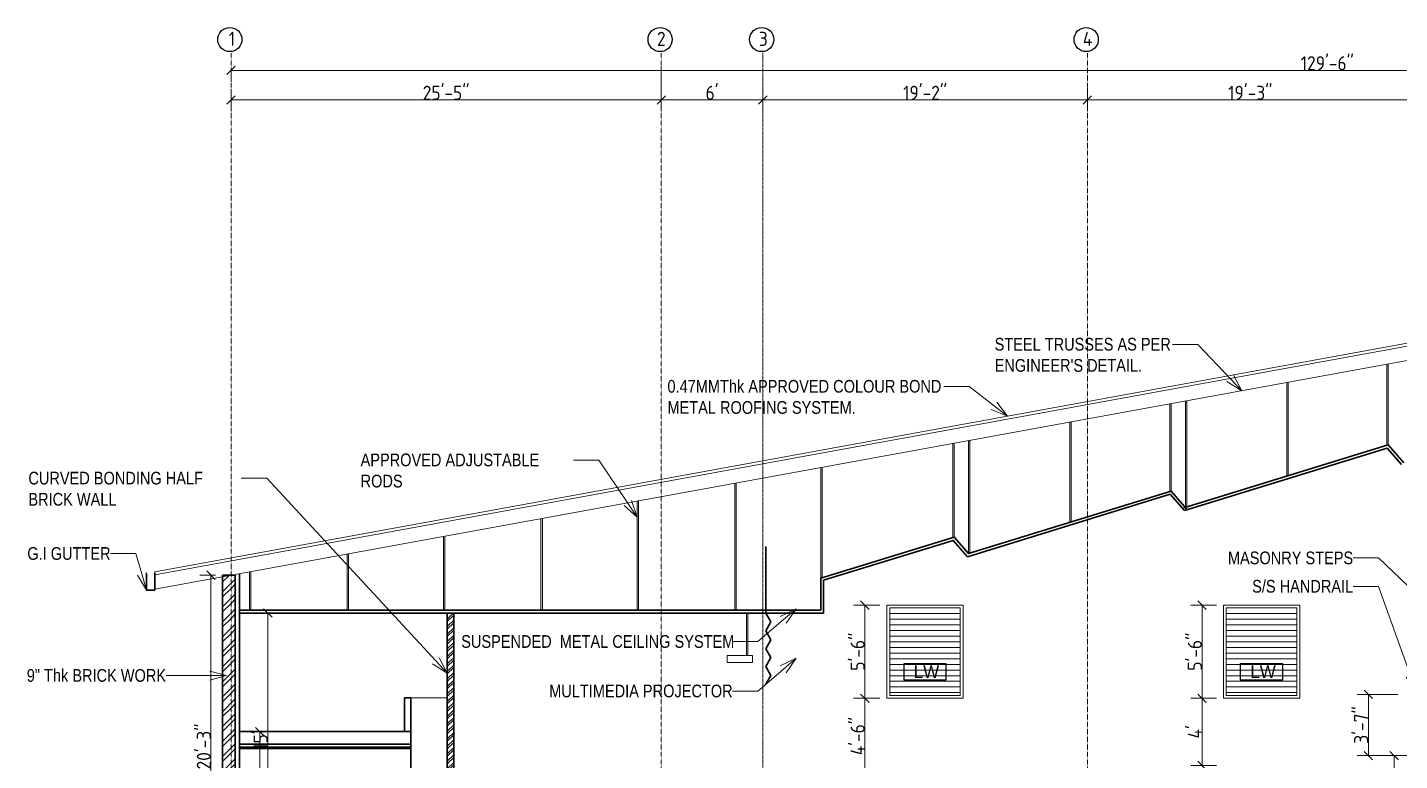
# Model space of a CAD drawing. Extents: x -95606 to 113309, y -42160 to -940.
# Drawn here: x -42659 to -41687, y -17325 to -16805 of the extents above; entities that cross this region are included whole.
import ezdxf
from ezdxf import colors
from ezdxf.entities.mleader import LeaderData, LeaderLine
from ezdxf.math import Vec2, Vec3

# ---------------------------------------------------------------- set-up
doc = ezdxf.new("R2010")
doc.units = 0
doc.header["$LTSCALE"] = 0.02
doc.header["$MEASUREMENT"] = 0
doc.header["$PDMODE"] = 3
doc.header["$PDSIZE"] = -2
doc.linetypes.add('ACAD_ISO04W100', pattern=[30, 24, -3, 0, -3])
doc.linetypes.add('CENTERX2', pattern=[101.6, 63.5, -12.7, 12.7, -12.7])
doc.layers.get('0').update_dxf_attribs({"linetype": 'CONTINUOUS'})
doc.layers.get('DEFPOINTS').update_dxf_attribs({"linetype": 'CONTINUOUS'})
for name, color, linetype, lineweight in [('dimension', 250, 'CONTINUOUS', 18), ('DOOR WIN TEXT', 102, 'CONTINUOUS', 25), ('Hatch', 252, 'CONTINUOUS', 9), ('RBH CENTER LINE', 1, 'ACAD_ISO04W100', 13), ('RBH DIMENSIONS', 8, 'CONTINUOUS', 15), ('RBH FURNISHING', 112, 'CONTINUOUS', 0), ('RBH TEXT', 50, 'CONTINUOUS', 13), ('RBH TEXT FRAME', 90, 'CONTINUOUS', 25), ('RBH WALL - 0.13', 253, 'CONTINUOUS', 13), ('RBH WALL - 0.30', 7, 'CONTINUOUS', 30)]:
    doc.layers.add(name, color=color, linetype=linetype, lineweight=lineweight)
doc.layers.add('RBH DO & WIN', color=7, linetype='CONTINUOUS', lineweight=9, true_color=0x8a008a)
doc.layers.add('RBH STAIRCASE', color=7, linetype='CONTINUOUS', lineweight=15, true_color=0x287763)
doc.styles.add('RBH TEXT40', font='ARIALN.TTF')
doc.styles.add('RBH-225', font='ARIALN.TTF', dxfattribs={"height": 225})
doc.styles.get("Standard").update_dxf_attribs({"font": 'ISOCP'})
doc.dimstyles.new('RBH DIM 01', dxfattribs={"dimtxt": 10, "dimasz": 6, "dimexe": 8, "dimexo": 5, "dimgap": 0.09, "dimtad": 1, "dimdec": 0, "dimzin": 0, "dimdsep": 46, "dimlunit": 4, "dimtxsty": 'Standard', "dimblk": 'OBLIQUE', "dimcen": 0.09, "dimclrd": 4, "dimclre": 1, "dimclrt": 2, "dimadec": 0, "dimazin": 0, "dimtfac": 1, "dimtdec": 0, "dimtofl": 0, "dimtmove": 0, "dimatfit": 3, "dimldrblk": 'OPEN30', "dimfxl": 1, "dimtolj": 1, "dimtzin": 0, "dimlwd": -1, "dimlwe": -1, "dimarcsym": 0})

# ---------------------------------------------------------------- blocks, each defined once
blk = doc.blocks.new('_Oblique')
at = {"color": 0, "linetype": 'ByBlock', "lineweight": -2}
blk.add_line((-0.5, -0.5), (0.5, 0.5), dxfattribs=at)
blk = doc.blocks.new('*D934')
at = {"layer": 'DEFPOINTS', "color": 0, "lineweight": -2, "ltscale": 0.75, "transparency": 16777216}
for p in [(-42210, -16827.68), (-42515, -16843.77), (-42210, -16856.39)]:
    blk.add_point(p, dxfattribs=at)
at = {"layer": 'RBH DIMENSIONS', "color": 1, "ltscale": 0.75, "transparency": 16777216}
for p, q in [((-42210, -16832.68), (-42210, -16864.39)), ((-42515, -16848.77), (-42515, -16864.39))]:
    blk.add_line(p, q, dxfattribs=at)
at = {"layer": 'RBH DIMENSIONS', "color": 4, "ltscale": 0.75, "transparency": 16777216}
blk.add_line((-42515, -16856.39), (-42210, -16856.39), dxfattribs=at)
at = {"layer": 'RBH DIMENSIONS', "color": 4, "ltscale": 0.75, "transparency": 16777216, "xscale": 6, "yscale": 6, "zscale": 6, "rotation": 180}
blk.add_blockref('_Oblique', (-42515, -16856.39), dxfattribs=at)
at = {"layer": 'RBH DIMENSIONS', "color": 4, "ltscale": 0.75, "transparency": 16777216, "xscale": 6, "yscale": 6, "zscale": 6}
blk.add_blockref('_Oblique', (-42210, -16856.39), dxfattribs=at)
at = {"layer": 'RBH DIMENSIONS', "color": 2, "ltscale": 0.75, "transparency": 16777216, "insert": (-42362.5, -16851.29), "char_height": 10, "attachment_point": 5}
blk.add_mtext('\\A1;25\'-5"', dxfattribs=at)
blk = doc.blocks.new('_Open30')
at = {"color": 0, "linetype": 'ByBlock', "lineweight": -2}
for p, q in [((-1, 0.268), (0, 0)), ((0, 0), (-1, -0.268)), ((0, 0), (-1, 0))]:
    blk.add_line(p, q, dxfattribs=at)
blk = doc.blocks.new('*D935')
at = {"layer": 'DEFPOINTS', "color": 0, "lineweight": -2, "ltscale": 0.75, "transparency": 16777216}
for p in [(-42210, -16827.68), (-42138, -16842.18), (-42138, -16856.39)]:
    blk.add_point(p, dxfattribs=at)
at = {"layer": 'RBH DIMENSIONS', "color": 1, "ltscale": 0.75, "transparency": 16777216}
for p, q in [((-42210, -16832.68), (-42210, -16864.39)), ((-42138, -16847.18), (-42138, -16864.39))]:
    blk.add_line(p, q, dxfattribs=at)
at = {"layer": 'RBH DIMENSIONS', "color": 4, "ltscale": 0.75, "transparency": 16777216}
blk.add_line((-42210, -16856.39), (-42138, -16856.39), dxfattribs=at)
at = {"layer": 'RBH DIMENSIONS', "color": 4, "ltscale": 0.75, "transparency": 16777216, "xscale": 6, "yscale": 6, "zscale": 6, "rotation": 180}
blk.add_blockref('_Oblique', (-42210, -16856.39), dxfattribs=at)
at = {"layer": 'RBH DIMENSIONS', "color": 4, "ltscale": 0.75, "transparency": 16777216, "xscale": 6, "yscale": 6, "zscale": 6}
blk.add_blockref('_Oblique', (-42138, -16856.39), dxfattribs=at)
at = {"layer": 'RBH DIMENSIONS', "color": 2, "ltscale": 0.75, "transparency": 16777216, "insert": (-42174, -16851.3), "char_height": 10, "attachment_point": 5}
blk.add_mtext("\\A1;6'", dxfattribs=at)
blk = doc.blocks.new('*D936')
at = {"layer": 'DEFPOINTS', "color": 0, "lineweight": -2, "ltscale": 0.75, "transparency": 16777216}
for p in [(-42138, -16844.69), (-41908, -16843.01), (-41908, -16856.39)]:
    blk.add_point(p, dxfattribs=at)
at = {"layer": 'RBH DIMENSIONS', "color": 1, "ltscale": 0.75, "transparency": 16777216}
for p, q in [((-42138, -16849.69), (-42138, -16864.39)), ((-41908, -16848.01), (-41908, -16864.39))]:
    blk.add_line(p, q, dxfattribs=at)
at = {"layer": 'RBH DIMENSIONS', "color": 4, "ltscale": 0.75, "transparency": 16777216}
blk.add_line((-42138, -16856.39), (-41908, -16856.39), dxfattribs=at)
at = {"layer": 'RBH DIMENSIONS', "color": 4, "ltscale": 0.75, "transparency": 16777216, "xscale": 6, "yscale": 6, "zscale": 6, "rotation": 180}
blk.add_blockref('_Oblique', (-42138, -16856.39), dxfattribs=at)
at = {"layer": 'RBH DIMENSIONS', "color": 4, "ltscale": 0.75, "transparency": 16777216, "xscale": 6, "yscale": 6, "zscale": 6}
blk.add_blockref('_Oblique', (-41908, -16856.39), dxfattribs=at)
at = {"layer": 'RBH DIMENSIONS', "color": 2, "ltscale": 0.75, "transparency": 16777216, "insert": (-42023, -16851.29), "char_height": 10, "attachment_point": 5}
blk.add_mtext('\\A1;19\'-2"', dxfattribs=at)
blk = doc.blocks.new('*D937')
at = {"layer": 'DEFPOINTS', "color": 0, "lineweight": -2, "ltscale": 0.75, "transparency": 16777216}
for p in [(-41908, -16843.01), (-41677, -16846.69), (-41677, -16856.39)]:
    blk.add_point(p, dxfattribs=at)
at = {"layer": 'RBH DIMENSIONS', "color": 1, "ltscale": 0.75, "transparency": 16777216}
for p, q in [((-41908, -16848.01), (-41908, -16864.39)), ((-41677, -16851.69), (-41677, -16864.39))]:
    blk.add_line(p, q, dxfattribs=at)
at = {"layer": 'RBH DIMENSIONS', "color": 4, "ltscale": 0.75, "transparency": 16777216}
blk.add_line((-41908, -16856.39), (-41677, -16856.39), dxfattribs=at)
at = {"layer": 'RBH DIMENSIONS', "color": 4, "ltscale": 0.75, "transparency": 16777216, "xscale": 6, "yscale": 6, "zscale": 6, "rotation": 180}
blk.add_blockref('_Oblique', (-41908, -16856.39), dxfattribs=at)
at = {"layer": 'RBH DIMENSIONS', "color": 4, "ltscale": 0.75, "transparency": 16777216, "xscale": 6, "yscale": 6, "zscale": 6}
blk.add_blockref('_Oblique', (-41677, -16856.39), dxfattribs=at)
at = {"layer": 'RBH DIMENSIONS', "color": 2, "ltscale": 0.75, "transparency": 16777216, "insert": (-41792.5, -16851.3), "char_height": 10, "attachment_point": 5}
blk.add_mtext('\\A1;19\'-3"', dxfattribs=at)
blk = doc.blocks.new('*D1042')
at = {"layer": 'DEFPOINTS', "color": 0, "lineweight": -2, "ltscale": 0.75, "transparency": 16777216}
for p in [(-42494.53, -17304.03), (-42494.53, -17304.03), (-42494.53, -17436.03)]:
    blk.add_point(p, dxfattribs=at)
at = {"layer": 'RBH DIMENSIONS', "color": 1, "ltscale": 0.75, "transparency": 16777216}
for p, q in [((-42499.53, -17304.03), (-42502.53, -17304.03)), ((-42499.53, -17436.03), (-42502.53, -17436.03))]:
    blk.add_line(p, q, dxfattribs=at)
at = {"layer": 'RBH DIMENSIONS', "color": 4, "ltscale": 0.75, "transparency": 16777216}
blk.add_line((-42494.53, -17436.03), (-42494.53, -17304.03), dxfattribs=at)
at = {"layer": 'RBH DIMENSIONS', "color": 4, "ltscale": 0.75, "transparency": 16777216, "xscale": 6, "yscale": 6, "zscale": 6}
for p, rotation in [((-42494.53, -17304.03), 90), ((-42494.53, -17436.03), 270)]:
    blk.add_blockref('_Oblique', p, dxfattribs=dict(at, rotation=rotation))
at = {"layer": 'RBH DIMENSIONS', "color": 2, "ltscale": 0.75, "transparency": 16777216, "insert": (-42499.62, -17370.03), "char_height": 10, "attachment_point": 5, "rotation": 90}
blk.add_mtext("\\A1;11'", dxfattribs=at)
blk = doc.blocks.new('*D1043')
at = {"layer": 'DEFPOINTS', "color": 0, "lineweight": -2, "ltscale": 0.75, "transparency": 16777216}
for p in [(-42509, -17220.03), (-42509, -17400.03), (-42488.94, -17400.03)]:
    blk.add_point(p, dxfattribs=at)
at = {"layer": 'RBH DIMENSIONS', "color": 1, "ltscale": 0.75, "transparency": 16777216}
for p, q in [((-42504, -17220.03), (-42480.94, -17220.03)), ((-42504, -17400.03), (-42480.94, -17400.03))]:
    blk.add_line(p, q, dxfattribs=at)
at = {"layer": 'RBH DIMENSIONS', "color": 4, "ltscale": 0.75, "transparency": 16777216}
blk.add_line((-42488.94, -17220.03), (-42488.94, -17400.03), dxfattribs=at)
at = {"layer": 'RBH DIMENSIONS', "color": 4, "ltscale": 0.75, "transparency": 16777216, "xscale": 6, "yscale": 6, "zscale": 6}
for p, rotation in [((-42488.94, -17220.03), 90), ((-42488.94, -17400.03), 270)]:
    blk.add_blockref('_Oblique', p, dxfattribs=dict(at, rotation=rotation))
at = {"layer": 'RBH DIMENSIONS', "color": 2, "ltscale": 0.75, "transparency": 16777216, "insert": (-42494.03, -17310.03), "char_height": 10, "attachment_point": 5, "rotation": 90}
blk.add_mtext("\\A1;15'", dxfattribs=at)
blk = doc.blocks.new('*D1066')
at = {"layer": 'DEFPOINTS', "color": 0, "lineweight": -2, "ltscale": 0.75, "transparency": 16777216}
for p in [(-41826.73, -17214.38), (-41811.5, -17214.38), (-41811.5, -17280.38)]:
    blk.add_point(p, dxfattribs=at)
at = {"layer": 'RBH DIMENSIONS', "color": 1, "ltscale": 0.75, "transparency": 16777216}
for p, q in [((-41816.5, -17214.38), (-41834.73, -17214.38)), ((-41816.5, -17280.38), (-41834.73, -17280.38))]:
    blk.add_line(p, q, dxfattribs=at)
at = {"layer": 'RBH DIMENSIONS', "color": 4, "ltscale": 0.75, "transparency": 16777216}
blk.add_line((-41826.73, -17280.38), (-41826.73, -17214.38), dxfattribs=at)
at = {"layer": 'RBH DIMENSIONS', "color": 4, "ltscale": 0.75, "transparency": 16777216, "xscale": 6, "yscale": 6, "zscale": 6}
for p, rotation in [((-41826.73, -17214.38), 90), ((-41826.73, -17280.38), 270)]:
    blk.add_blockref('_Oblique', p, dxfattribs=dict(at, rotation=rotation))
at = {"layer": 'RBH DIMENSIONS', "color": 2, "ltscale": 0.75, "transparency": 16777216, "insert": (-41831.82, -17247.38), "char_height": 10, "attachment_point": 5, "rotation": 90}
blk.add_mtext('\\A1;5\'-6"', dxfattribs=at)
blk = doc.blocks.new('*D1069')
at = {"layer": 'DEFPOINTS', "color": 0, "lineweight": -2, "ltscale": 0.75, "transparency": 16777216}
for p in [(-42521, -17193.16), (-42529.19, -17436.03), (-42521, -17436.03)]:
    blk.add_point(p, dxfattribs=at)
at = {"layer": 'RBH DIMENSIONS', "color": 1, "ltscale": 0.75, "transparency": 16777216}
for p, q in [((-42526, -17193.16), (-42537.19, -17193.16)), ((-42526, -17436.03), (-42537.19, -17436.03))]:
    blk.add_line(p, q, dxfattribs=at)
at = {"layer": 'RBH DIMENSIONS', "color": 4, "ltscale": 0.75, "transparency": 16777216}
blk.add_line((-42529.19, -17193.16), (-42529.19, -17436.03), dxfattribs=at)
at = {"layer": 'RBH DIMENSIONS', "color": 4, "ltscale": 0.75, "transparency": 16777216, "xscale": 6, "yscale": 6, "zscale": 6}
for p, rotation in [((-42529.19, -17193.16), 90), ((-42529.19, -17436.03), 270)]:
    blk.add_blockref('_Oblique', p, dxfattribs=dict(at, rotation=rotation))
at = {"layer": 'RBH DIMENSIONS', "color": 2, "ltscale": 0.75, "transparency": 16777216, "insert": (-42534.28, -17314.59), "char_height": 10, "attachment_point": 5, "rotation": 90}
blk.add_mtext('\\A1;20\'-3"', dxfattribs=at)
blk = doc.blocks.new('*D1071')
at = {"layer": 'DEFPOINTS', "color": 0, "lineweight": -2, "ltscale": 0.75, "transparency": 16777216}
for p in [(-41826.73, -17280.38), (-41811.5, -17280.38), (-41811.5, -17328.03)]:
    blk.add_point(p, dxfattribs=at)
at = {"layer": 'RBH DIMENSIONS', "color": 1, "ltscale": 0.75, "transparency": 16777216}
for p, q in [((-41816.5, -17280.38), (-41834.73, -17280.38)), ((-41816.5, -17328.03), (-41834.73, -17328.03))]:
    blk.add_line(p, q, dxfattribs=at)
at = {"layer": 'RBH DIMENSIONS', "color": 4, "ltscale": 0.75, "transparency": 16777216}
blk.add_line((-41826.73, -17328.03), (-41826.73, -17280.38), dxfattribs=at)
at = {"layer": 'RBH DIMENSIONS', "color": 4, "ltscale": 0.75, "transparency": 16777216, "xscale": 6, "yscale": 6, "zscale": 6}
for p, rotation in [((-41826.73, -17280.38), 90), ((-41826.73, -17328.03), 270)]:
    blk.add_blockref('_Oblique', p, dxfattribs=dict(at, rotation=rotation))
at = {"layer": 'RBH DIMENSIONS', "color": 2, "ltscale": 0.75, "transparency": 16777216, "insert": (-41831.82, -17304.2), "char_height": 10, "attachment_point": 5, "rotation": 90}
blk.add_mtext("\\A1;4'", dxfattribs=at)
blk = doc.blocks.new('*D1072')
at = {"layer": 'DEFPOINTS', "color": 0, "lineweight": -2, "ltscale": 0.75, "transparency": 16777216}
for p in [(-42065.75, -17280.38), (-42050.11, -17280.38), (-42050.11, -17334.03)]:
    blk.add_point(p, dxfattribs=at)
at = {"layer": 'RBH DIMENSIONS', "color": 1, "ltscale": 0.75, "transparency": 16777216}
for p, q in [((-42055.11, -17280.38), (-42073.75, -17280.38)), ((-42055.11, -17334.03), (-42073.75, -17334.03))]:
    blk.add_line(p, q, dxfattribs=at)
at = {"layer": 'RBH DIMENSIONS', "color": 4, "ltscale": 0.75, "transparency": 16777216}
blk.add_line((-42065.75, -17334.03), (-42065.75, -17280.38), dxfattribs=at)
at = {"layer": 'RBH DIMENSIONS', "color": 4, "ltscale": 0.75, "transparency": 16777216, "xscale": 6, "yscale": 6, "zscale": 6}
for p, rotation in [((-42065.75, -17280.38), 90), ((-42065.75, -17334.03), 270)]:
    blk.add_blockref('_Oblique', p, dxfattribs=dict(at, rotation=rotation))
at = {"layer": 'RBH DIMENSIONS', "color": 2, "ltscale": 0.75, "transparency": 16777216, "insert": (-42070.84, -17307.2), "char_height": 10, "attachment_point": 5, "rotation": 90}
blk.add_mtext('\\A1;4\'-6"', dxfattribs=at)
blk = doc.blocks.new('*D1073')
at = {"layer": 'DEFPOINTS', "color": 0, "lineweight": -2, "ltscale": 0.75, "transparency": 16777216}
for p in [(-42065.75, -17214.38), (-42050.11, -17214.38), (-42050.11, -17280.38)]:
    blk.add_point(p, dxfattribs=at)
at = {"layer": 'RBH DIMENSIONS', "color": 1, "ltscale": 0.75, "transparency": 16777216}
for p, q in [((-42055.11, -17214.38), (-42073.75, -17214.38)), ((-42055.11, -17280.38), (-42073.75, -17280.38))]:
    blk.add_line(p, q, dxfattribs=at)
at = {"layer": 'RBH DIMENSIONS', "color": 4, "ltscale": 0.75, "transparency": 16777216}
blk.add_line((-42065.75, -17280.38), (-42065.75, -17214.38), dxfattribs=at)
at = {"layer": 'RBH DIMENSIONS', "color": 4, "ltscale": 0.75, "transparency": 16777216, "xscale": 6, "yscale": 6, "zscale": 6}
for p, rotation in [((-42065.75, -17214.38), 90), ((-42065.75, -17280.38), 270)]:
    blk.add_blockref('_Oblique', p, dxfattribs=dict(at, rotation=rotation))
at = {"layer": 'RBH DIMENSIONS', "color": 2, "ltscale": 0.75, "transparency": 16777216, "insert": (-42070.84, -17247.38), "char_height": 10, "attachment_point": 5, "rotation": 90}
blk.add_mtext('\\A1;5\'-6"', dxfattribs=at)
blk = doc.blocks.new('*D979')
at = {"layer": 'DEFPOINTS', "color": 0, "lineweight": -2, "ltscale": 0.75, "transparency": 16777216}
for p in [(-42515, -16831.56), (-40960.84, -16835.44), (-40960.84, -16836.55)]:
    blk.add_point(p, dxfattribs=at)
at = {"layer": 'RBH WALL - 0.13', "color": 4, "ltscale": 0.75, "transparency": 16777216}
blk.add_line((-42515, -16835.44), (-40960.84, -16835.44), dxfattribs=at)
at = {"layer": 'RBH WALL - 0.13', "color": 1, "ltscale": 0.75, "transparency": 16777216}
for p, q in [((-40960.84, -16831.55), (-40960.84, -16827.44)), ((-42515, -16836.56), (-42515, -16843.44))]:
    blk.add_line(p, q, dxfattribs=at)
at = {"layer": 'RBH WALL - 0.13', "color": 4, "ltscale": 0.75, "transparency": 16777216, "xscale": 6, "yscale": 6, "zscale": 6, "rotation": 180}
blk.add_blockref('_Oblique', (-42515, -16835.44), dxfattribs=at)
at = {"layer": 'RBH WALL - 0.13', "color": 4, "ltscale": 0.75, "transparency": 16777216, "xscale": 6, "yscale": 6, "zscale": 6}
blk.add_blockref('_Oblique', (-40960.84, -16835.44), dxfattribs=at)
at = {"layer": 'RBH WALL - 0.13', "color": 2, "ltscale": 0.75, "transparency": 16777216, "insert": (-41737.92, -16830.35), "char_height": 10, "attachment_point": 5}
blk.add_mtext('\\A1;129\'-6"', dxfattribs=at)
blk = doc.blocks.new('*D1090')
at = {"layer": 'DEFPOINTS', "color": 0, "lineweight": -2, "ltscale": 0.75, "transparency": 16777216}
for p in [(-41690.5, -17321.03), (-41671, -17321.03), (-41667.11, -17424.03)]:
    blk.add_point(p, dxfattribs=at)
at = {"layer": 'RBH DIMENSIONS', "color": 1, "ltscale": 0.75, "transparency": 16777216}
for p, q in [((-41676, -17321.03), (-41698.5, -17321.03)), ((-41672.11, -17424.03), (-41698.5, -17424.03))]:
    blk.add_line(p, q, dxfattribs=at)
at = {"layer": 'RBH DIMENSIONS', "color": 4, "ltscale": 0.75, "transparency": 16777216}
blk.add_line((-41690.5, -17424.03), (-41690.5, -17321.03), dxfattribs=at)
at = {"layer": 'RBH DIMENSIONS', "color": 4, "ltscale": 0.75, "transparency": 16777216, "xscale": 6, "yscale": 6, "zscale": 6}
for p, rotation in [((-41690.5, -17321.03), 90), ((-41690.5, -17424.03), 270)]:
    blk.add_blockref('_Oblique', p, dxfattribs=dict(at, rotation=rotation))
at = {"layer": 'RBH DIMENSIONS', "color": 2, "ltscale": 0.75, "transparency": 16777216, "insert": (-41695.59, -17372.53), "char_height": 10, "attachment_point": 5, "rotation": 90}
blk.add_mtext('\\A1;8\'-7"', dxfattribs=at)
blk = doc.blocks.new('*D1013')
at = {"layer": 'DEFPOINTS', "color": 0, "lineweight": -2, "ltscale": 0.75, "transparency": 16777216}
for p in [(-41708.82, -17277.61), (-41683, -17277.61), (-41683, -17321.03)]:
    blk.add_point(p, dxfattribs=at)
at = {"layer": 'dimension', "color": 1, "ltscale": 0.75, "transparency": 16777216}
for p, q in [((-41688, -17277.61), (-41716.82, -17277.61)), ((-41688, -17321.03), (-41716.82, -17321.03))]:
    blk.add_line(p, q, dxfattribs=at)
at = {"layer": 'dimension', "color": 4, "ltscale": 0.75, "transparency": 16777216}
blk.add_line((-41708.82, -17321.03), (-41708.82, -17277.61), dxfattribs=at)
at = {"layer": 'dimension', "color": 4, "ltscale": 0.75, "transparency": 16777216, "xscale": 6, "yscale": 6, "zscale": 6}
for p, rotation in [((-41708.82, -17277.61), 90), ((-41708.82, -17321.03), 270)]:
    blk.add_blockref('_Oblique', p, dxfattribs=dict(at, rotation=rotation))
at = {"layer": 'dimension', "color": 2, "ltscale": 0.75, "transparency": 16777216, "insert": (-41713.91, -17299.32), "char_height": 10, "attachment_point": 5, "rotation": 90}
blk.add_mtext('\\A1;3\'-7"', dxfattribs=at)

msp = doc.modelspace()

# ---------------------------------------------------------------- hatches: boundary and pattern name
at = {"layer": 'Hatch', "ltscale": 0.75}
h = msp.add_hatch(dxfattribs=at)
h.set_pattern_fill('ANSI32', color=256, scale=20)
h.set_pattern_definition([(45, (-411609.736, -522238.593), (-5.30330086, 5.30330086), []), (45, (-411606.2, -522238.593), (-5.30330086, 5.30330086), [])])
h.paths.add_polyline_path([(-42511.996, -17193.893), (-42514.996, -17194.155), (-42514.996, -17436.031), (-42511.996, -17436.031)])
h.paths.add_polyline_path([(-42514.996, -17193.156), (-42520.996, -17193.156), (-42520.996, -17436.031), (-42514.996, -17436.031)])
h = msp.add_hatch(dxfattribs=at)
h.set_pattern_fill('ANSI32', color=256, scale=10)
h.set_pattern_definition([(45, (-411627.4086, -522238.5927), (-2.65165043, 2.65165043), []), (45, (-411625.641, -522238.5927), (-2.65165043, 2.65165043), [])])
h.paths.add_polyline_path([(-42357.169, -17220.031), (-42361.669, -17220.031), (-42361.669, -17400.031), (-42357.169, -17400.031)])

# ---------------------------------------------------------------- linework, layer by layer
at = {"layer": 'RBH CENTER LINE', "linetype": 'CENTERX2', "ltscale": 0.12}
for p, q in [((-42514.996, -17846.343), (-42514.996, -16823.092)), ((-42209.996, -17846.343), (-42209.996, -16823.092)), ((-41907.996, -17846.343), (-41907.996, -16823.092))]:
    msp.add_line(p, q, dxfattribs=at)
at = {"layer": 'RBH CENTER LINE', "ltscale": 0.75}
msp.add_line((-42137.996, -17846.343), (-42137.996, -16823.092), dxfattribs=at)
at = {"layer": 'RBH DIMENSIONS', "ltscale": 0.75}
for p, q in [((-41695.729, -17101.198), (-41695.729, -17043.654)), ((-41694.729, -17100.891), (-41694.729, -17043.472)), ((-41766.595, -17122.999), (-41766.595, -17056.586)), ((-41765.595, -17122.692), (-41765.595, -17056.404)), ((-41849.588, -17133.845), (-41849.588, -17071.731)), ((-41848.588, -17133.537), (-41848.588, -17071.548)), ((-41838.461, -17145.108), (-41838.461, -17069.701)), ((-41837.461, -17144.8), (-41837.461, -17069.518)), ((-41920.454, -17155.645), (-41920.454, -17084.663)), ((-41919.454, -17155.338), (-41919.454, -17084.48)), ((-41992.32, -17177.754), (-41992.32, -17097.777)), ((-41991.32, -17177.446), (-41991.32, -17097.595)), ((-42003.447, -17166.491), (-42003.447, -17099.807)), ((-42002.447, -17166.183), (-42002.447, -17099.625)), ((-42096.996, -17195.27), (-42096.996, -17116.879)), ((-42095.996, -17194.962), (-42095.996, -17116.696)), ((-42157.894, -17218.031), (-42157.894, -17127.991)), ((-42156.894, -17218.031), (-42156.894, -17127.809)), ((-42227.082, -17218.031), (-42227.082, -17140.617)), ((-42226.082, -17218.031), (-42226.082, -17140.435)), ((-42295.271, -17218.031), (-42295.271, -17153.06)), ((-42294.271, -17218.031), (-42294.271, -17152.878)), ((-42364.46, -17218.031), (-42364.46, -17165.686)), ((-42363.46, -17218.031), (-42363.46, -17165.504)), ((-42432.649, -17218.031), (-42432.649, -17178.129)), ((-42431.649, -17218.031), (-42431.649, -17177.947)), ((-42501.837, -17218.031), (-42501.837, -17190.755)), ((-42500.837, -17218.031), (-42500.837, -17190.573)), ((-42149.619, -17250.122), (-42149.619, -17220.031)), ((-42148.619, -17250.122), (-42148.619, -17220.031))]:
    msp.add_line(p, q, dxfattribs=at)
msp.add_lwpolyline([(-42163.296, -17255.122), (-42163.296, -17250.122), (-42145.296, -17250.122), (-42145.296, -17255.122)], close=True, dxfattribs=at)
at = {"layer": 'RBH DO & WIN', "ltscale": 0.75}
for p, q in [((-42050.112, -17214.377), (-42050.112, -17280.377)), ((-41811.496, -17214.377), (-41811.496, -17280.377)), ((-42048.112, -17216.377), (-42048.112, -17278.377)), ((-41998.112, -17220.377), (-42048.112, -17220.377)), ((-41998.112, -17224.377), (-42048.112, -17224.377)), ((-41998.112, -17216.377), (-42043.112, -17216.377)), ((-41809.496, -17216.377), (-41809.496, -17278.377)), ((-41759.496, -17220.377), (-41809.496, -17220.377)), ((-41759.496, -17224.377), (-41809.496, -17224.377)), ((-41759.496, -17216.377), (-41804.496, -17216.377)), ((-41998.112, -17228.377), (-42048.112, -17228.377)), ((-41998.112, -17232.377), (-42048.112, -17232.377)), ((-41759.496, -17228.377), (-41809.496, -17228.377)), ((-41759.496, -17232.377), (-41809.496, -17232.377)), ((-41998.112, -17236.377), (-42048.112, -17236.377)), ((-41998.112, -17240.377), (-42048.112, -17240.377)), ((-41759.496, -17236.377), (-41809.496, -17236.377)), ((-41759.496, -17240.377), (-41809.496, -17240.377)), ((-41998.112, -17244.377), (-42048.112, -17244.377)), ((-41998.112, -17248.377), (-42048.112, -17248.377)), ((-41998.112, -17252.377), (-42048.112, -17252.377)), ((-41759.496, -17244.377), (-41809.496, -17244.377)), ((-41759.496, -17248.377), (-41809.496, -17248.377)), ((-41759.496, -17252.377), (-41809.496, -17252.377)), ((-41998.112, -17256.377), (-42048.112, -17256.377)), ((-41998.112, -17260.377), (-42048.112, -17260.377)), ((-41759.496, -17256.377), (-41809.496, -17256.377)), ((-41759.496, -17260.377), (-41809.496, -17260.377)), ((-41998.112, -17264.377), (-42048.112, -17264.377)), ((-41998.112, -17268.377), (-42048.112, -17268.377)), ((-41998.112, -17272.377), (-42048.112, -17272.377)), ((-41759.496, -17264.377), (-41809.496, -17264.377)), ((-41759.496, -17268.377), (-41809.496, -17268.377)), ((-41759.496, -17272.377), (-41809.496, -17272.377)), ((-41998.112, -17276.377), (-42048.112, -17276.377)), ((-41759.496, -17276.377), (-41809.496, -17276.377))]:
    msp.add_line(p, q, dxfattribs=at)
for points in [[(-42050.112, -17280.377), (-41996.112, -17280.377), (-41996.112, -17214.377), (-42050.112, -17214.377)], [(-41811.496, -17280.377), (-41757.496, -17280.377), (-41757.496, -17214.377), (-41811.496, -17214.377)], [(-42048.112, -17278.377), (-41998.112, -17278.377), (-41998.112, -17216.377), (-42048.112, -17216.377)], [(-41809.496, -17278.377), (-41759.496, -17278.377), (-41759.496, -17216.377), (-41809.496, -17216.377)]]:
    msp.add_lwpolyline(points, dxfattribs=at)
at = {"layer": 'RBH FURNISHING', "ltscale": 0.75}
for p, q in [((-42568.996, -17190.812), (-40908.996, -16887.891)), ((-42568.996, -17192.845), (-40908.996, -16889.924)), ((-42568.996, -17203.01), (-40908.996, -16900.089)), ((-42568.996, -17190.812), (-42568.996, -17203.01))]:
    msp.add_line(p, q, dxfattribs=at)
at = {"layer": 'RBH STAIRCASE', "ltscale": 5}
msp.add_line((-42361.669, -17280.031), (-42387.496, -17280.031), dxfattribs=at)
at = {"layer": 'RBH TEXT FRAME', "color": 4}
for points in [[(-42037.944, -17255.835), (-42008.28, -17255.835), (-42008.28, -17267.516), (-42037.944, -17267.516)], [(-41799.328, -17255.835), (-41769.664, -17255.835), (-41769.664, -17267.516), (-41799.328, -17267.516)]]:
    msp.add_lwpolyline(points, close=True, dxfattribs=at)
at = {"layer": 'RBH TEXT FRAME'}
for centre in [(-42515.825, -16813.562), (-42210.825, -16813.562), (-42138.825, -16813.562), (-41908.825, -16813.562)]:
    msp.add_circle(centre, 8.578, dxfattribs=at)
at = {"layer": 'RBH WALL - 0.30', "ltscale": 0.75}
for p, q in [((-42135.996, -17220.031), (-42135.996, -17172.926)), ((-42574.996, -17203.763), (-42574.996, -17191.874)), ((-42568.996, -17191.717), (-42568.996, -17203.763)), ((-42520.996, -17838.031), (-42520.996, -17193.156)), ((-42520.996, -17193.156), (-42511.996, -17193.156)), ((-42511.996, -17436.031), (-42511.996, -17193.156)), ((-42508.996, -17436.031), (-42508.996, -17192.061)), ((-42568.996, -17203.763), (-42574.996, -17203.763)), ((-42508.996, -17220.031), (-42094.996, -17220.031)), ((-42361.669, -17400.031), (-42361.669, -17220.031)), ((-42357.169, -17400.031), (-42357.169, -17220.031)), ((-42135.996, -17220.031), (-42132.456, -17226.337)), ((-42135.996, -17232.643), (-42132.456, -17226.337)), ((-42135.996, -17232.643), (-42132.456, -17238.949)), ((-42135.996, -17245.255), (-42132.456, -17238.949)), ((-42135.996, -17245.255), (-42132.456, -17251.561)), ((-42135.996, -17257.867), (-42132.456, -17251.561)), ((-42135.996, -17257.867), (-42132.456, -17264.173)), ((-42135.996, -17270.479), (-42132.456, -17264.173)), ((-42391.996, -17304.031), (-42391.996, -17280.031)), ((-42387.496, -17280.031), (-42391.996, -17280.031)), ((-42387.496, -17304.031), (-42387.496, -17280.031)), ((-42387.496, -17436.031), (-42387.496, -17304.031)), ((-42387.496, -17313.031), (-42508.996, -17313.031)), ((-42387.496, -17315.031), (-42508.996, -17315.031)), ((-42387.496, -17316.031), (-42508.996, -17316.031))]:
    msp.add_line(p, q, dxfattribs=at)
for points in [[(-41839.7, -17145.489), (-41694.729, -17100.891), (-41683.749, -17113.437)], [(-41839.112, -17147.401), (-41695.381, -17103.183), (-41685.254, -17114.754)], [(-42508.996, -17218.031), (-42096.996, -17218.031), (-42096.996, -17195.27), (-42002.447, -17166.183), (-41992.32, -17177.754), (-41848.588, -17133.537), (-41837.607, -17146.083)], [(-41992.971, -17180.047), (-41849.239, -17135.83), (-41839.112, -17147.401)], [(-42094.996, -17220.031), (-42094.996, -17196.747), (-42003.098, -17168.476), (-41992.971, -17180.047)], [(-42508.996, -17304.031), (-42387.496, -17304.031)]]:
    msp.add_lwpolyline(points, dxfattribs=at)

# ---------------------------------------------------------------- texts
at = {"layer": 'DOOR WIN TEXT', "color": 4, "char_height": 9, "attachment_point": 1, "style": 'RBH-225'}
for insert in [(-42058.428, -17257.023), (-41819.812, -17257.023)]:
    msp.add_mtext_dynamic_manual_height_columns('\\pi27.336;{\\fStylus BT|b0|i0|c0|p34;LW}', width=70.71517, gutter_width=1, heights=[0], dxfattribs=dict(at, insert=insert))
at = {"layer": 'RBH TEXT', "char_height": 10, "attachment_point": 1}
for s, insert in [('\\pi10.826;1', (-42527.487, -16808.065)), ('\\pi9.399;2', (-42222.487, -16808.065)), ('\\pi9.6191;3', (-42150.487, -16808.065)), ('\\pi9.3262;4', (-41920.487, -16808.065))]:
    msp.add_mtext_dynamic_manual_height_columns(s, width=23.65244, gutter_width=1, heights=[0], dxfattribs=dict(at, insert=insert))

# ---------------------------------------------------------------- dimensions: what is measured, and where the dimension line sits
at = {"layer": 'dimension', "ltscale": 0.75}
dim = msp.add_linear_dim(base=(-41708.817, -17277.613), p1=(-41682.996, -17321.031), p2=(-41682.996, -17277.613), angle=90, dimstyle='RBH DIM 01', dxfattribs=at)
dim.commit()
dim.dimension.update_dxf_attribs({"geometry": '*D1013', "text_midpoint": (-41713.907, -17299.322)})
at = {"layer": 'RBH DIMENSIONS', "ltscale": 0.75}
for base, p1, p2, picture, middle in [((-42209.996, -16856.385), (-42514.996, -16843.766), (-42209.996, -16827.684), '*D934', (-42362.496, -16851.294)), ((-42137.996, -16856.385), (-42209.996, -16827.684), (-42137.996, -16842.181), '*D935', (-42173.996, -16851.295)), ((-41907.996, -16856.385), (-42137.996, -16844.688), (-41907.996, -16843.01), '*D936', (-42022.996, -16851.292)), ((-41676.996, -16856.385), (-41907.996, -16843.01), (-41676.996, -16846.692), '*D937', (-41792.496, -16851.295))]:
    dim = msp.add_linear_dim(base=base, p1=p1, p2=p2, dimstyle='RBH DIM 01', dxfattribs=at)
    dim.commit()
    dim.dimension.update_dxf_attribs({"geometry": picture, "text_midpoint": middle})
for base, p1, p2, picture, middle in [((-42529.193, -17436.031), (-42520.996, -17193.156), (-42520.996, -17436.031), '*D1069', (-42534.284, -17314.594)), ((-42065.746, -17214.377), (-42050.112, -17280.377), (-42050.112, -17214.377), '*D1073', (-42070.836, -17247.377)), ((-41826.726, -17214.377), (-41811.496, -17280.377), (-41811.496, -17214.377), '*D1066', (-41831.816, -17247.377)), ((-42488.944, -17400.031), (-42508.996, -17220.031), (-42508.996, -17400.031), '*D1043', (-42494.034, -17310.031)), ((-42065.746, -17280.377), (-42050.112, -17334.031), (-42050.112, -17280.377), '*D1072', (-42070.836, -17307.204)), ((-41826.726, -17280.377), (-41811.496, -17328.031), (-41811.496, -17280.377), '*D1071', (-41831.816, -17304.204)), ((-42494.533, -17304.031), (-42494.533, -17436.031), (-42494.533, -17304.031), '*D1042', (-42499.623, -17370.031)), ((-41690.5, -17321.031), (-41667.11, -17424.031), (-41670.996, -17321.031), '*D1090', (-41695.59, -17372.531))]:
    dim = msp.add_linear_dim(base=base, p1=p1, p2=p2, angle=90, dimstyle='RBH DIM 01', dxfattribs=at)
    dim.commit()
    dim.dimension.update_dxf_attribs({"geometry": picture, "text_midpoint": middle})
at = {"layer": 'RBH WALL - 0.13', "ltscale": 0.75}
dim = msp.add_linear_dim(base=(-40960.843, -16835.439), p1=(-42514.996, -16831.562), p2=(-40960.843, -16836.552), dimstyle='RBH DIM 01', dxfattribs=at)
dim.commit()
dim.dimension.update_dxf_attribs({"geometry": '*D979', "text_midpoint": (-41737.919, -16830.348)})

# ---------------------------------------------------------------- leaders
at = {"layer": 'RBH DIMENSIONS'}
ml = msp.add_multileader_mtext('Standard', dxfattribs=at)
ml.set_content("{\\C110;STEEL TRUSSES AS PER\\PENGINEER'S DETAIL.}", color=256, style='RBH TEXT40')
ml.set_leader_properties(color=256, linetype='ByLayer', lineweight=-1)
ml.set_arrow_properties(name='OPEN30')
ml.build(insert=Vec2(0, 0))
ml.multileader.update_dxf_attribs({"dogleg_length": 17.984, "arrow_head_size": 12})
ctx = ml.context
ctx.base_point, ctx.char_height, ctx.arrow_head_size, ctx.landing_gap_size, ctx.plane_origin = Vec3(-41971.96, -17029.559), 9, 12, 0.0036, Vec3(-41766.485, -17029.161)
notes = []
notes.append((ctx, [(0, (1, 1, 0), (-41829.688, -17029.559), (-1, 0), 17.984, [(0, [(-41798.443, -17062.398), (-41829.688, -17029.559)], 0, [])])]))
ctx.mtext.insert, ctx.mtext.width, ctx.mtext.flow_direction = Vec3(-41973.715, -17024.982), 126.0396, 5
ml = msp.add_multileader_mtext('Standard', dxfattribs=at)
ml.set_content('{\\C110;0.47MMThk APPROVED COLOUR BOND  \\PMETAL ROOFING SYSTEM. }', color=256, style='RBH TEXT40')
ml.set_leader_properties(color=256, linetype='ByLayer', lineweight=-1)
ml.set_arrow_properties(name='OPEN30')
ml.build(insert=Vec2(0, 0))
ml.multileader.update_dxf_attribs({"dogleg_length": 17.984, "arrow_head_size": 12})
ctx = ml.context
ctx.base_point, ctx.char_height, ctx.arrow_head_size, ctx.landing_gap_size, ctx.plane_origin = Vec3(-42203.046, -17059.383), 9, 12, 0.0036, Vec3(-41928.622, -17058.986)
notes.append((ctx, [(0, (1, 1, 0), (-41991.826, -17059.383), (-1, 0), 17.984, [(0, [(-41964.685, -17080.536), (-41991.826, -17059.383)], 0, [])])]))
ctx.mtext.insert, ctx.mtext.width, ctx.mtext.flow_direction = Vec3(-42205.628, -17054.807), 195.81488, 5
ml = msp.add_multileader_mtext('Standard', dxfattribs=at)
ml.set_content('{\\C110;APPROVED ADJUSTABLE\\PRODS }', color=256, style='RBH TEXT40')
ml.set_leader_properties(color=256, linetype='ByLayer', lineweight=-1)
ml.set_arrow_properties(name='OPEN30')
ml.build(insert=Vec2(0, 0))
ml.multileader.update_dxf_attribs({"dogleg_length": 17.984, "arrow_head_size": 12})
ctx = ml.context
ctx.base_point, ctx.char_height, ctx.arrow_head_size, ctx.landing_gap_size, ctx.plane_origin = Vec3(-42398.263, -17111.537), 9, 12, 0.0036, Vec3(-42191.02, -17130.462)
notes.append((ctx, [(0, (1, 1, 0), (-42254.224, -17111.537), (-1, 0), 17.984, [(0, [(-42227.082, -17152.012), (-42254.224, -17111.537)], 0, [])])]))
ctx.mtext.insert, ctx.mtext.width, ctx.mtext.flow_direction = Vec3(-42423.142, -17106.96), 150.93167, 5
ml = msp.add_multileader_mtext('Standard', dxfattribs=at)
ml.set_content('{\\C110;CURVED BONDING HALF BRICK WALL}', color=256, style='RBH TEXT40')
ml.set_leader_properties(color=256, linetype='ByLayer', lineweight=-1)
ml.set_arrow_properties(name='OPEN30')
ml.build(insert=Vec2(0, 0))
ml.multileader.update_dxf_attribs({"dogleg_length": 17.984, "arrow_head_size": 12})
ctx = ml.context
ctx.base_point, ctx.char_height, ctx.arrow_head_size, ctx.landing_gap_size, ctx.plane_origin = Vec3(-42630.458, -17124.447), 9, 12, 0.0036, Vec3(-42426.499, -17143.373)
notes.append((ctx, [(0, (1, 1, 0), (-42489.702, -17124.447), (-1, 0), 17.984, [(0, [(-42361.669, -17262.701), (-42489.702, -17124.447)], 0, [])])]))
ctx.mtext.insert, ctx.mtext.width, ctx.mtext.flow_direction = Vec3(-42658.621, -17119.871), 150.93167, 5
ml = msp.add_multileader_mtext('Standard', dxfattribs=at)
ml.set_content('{\\C110;G.I GUTTER}', color=256, style='RBH TEXT40')
ml.set_leader_properties(color=256, linetype='ByLayer', lineweight=-1)
ml.set_arrow_properties(name='OPEN30')
ml.build(insert=Vec2(0, 0))
ml.multileader.update_dxf_attribs({"dogleg_length": 17.984, "arrow_head_size": 12})
ctx = ml.context
ctx.base_point, ctx.char_height, ctx.arrow_head_size, ctx.landing_gap_size, ctx.plane_origin = Vec3(-42658.678, -17177.855), 9, 12, 0.0036, Vec3(-42489.847, -17142.657)
ctx.text_align_type = 2
notes.append((ctx, [(0, (1, 1, 0), (-42582.396, -17177.855), (-1, 0), 17.984, [(0, [(-42574.996, -17203.763), (-42582.396, -17177.855)], 0, [])])]))
ctx.mtext.insert, ctx.mtext.alignment, ctx.mtext.flow_direction = Vec3(-42600.383, -17173.278), 3, 5
ml = msp.add_multileader_mtext('Standard', dxfattribs=at)
ml.set_content('{\\C110;MASONRY STEPS }', color=256, style='RBH TEXT40')
ml.set_leader_properties(color=256, linetype='ByLayer', lineweight=-1)
ml.set_arrow_properties(name='OPEN30')
ml.build(insert=Vec2(0, 0))
ml.multileader.update_dxf_attribs({"dogleg_length": 17.984, "arrow_head_size": 12})
ctx = ml.context
ctx.base_point, ctx.char_height, ctx.arrow_head_size, ctx.landing_gap_size, ctx.plane_origin = Vec3(-41807.078, -17180.981), 9, 12, 0.0036, Vec3(-41609.049, -17201.207)
ctx.text_align_type = 2
notes.append((ctx, [(0, (1, 1, 0), (-41701.598, -17180.981), (-1, 0), 17.984, [(0, [(-41599.027, -17279.061), (-41701.598, -17180.981)], 0, [])])]))
ctx.mtext.insert, ctx.mtext.alignment, ctx.mtext.flow_direction = Vec3(-41719.585, -17176.404), 3, 5
ml = msp.add_multileader_mtext('Standard', dxfattribs=at)
ml.set_content('{\\C110;S/S HANDRAIL}', color=256, style='RBH TEXT40')
ml.set_leader_properties(color=256, linetype='ByLayer', lineweight=-1)
ml.set_arrow_properties(name='OPEN30')
ml.build(insert=Vec2(0, 0))
ml.multileader.update_dxf_attribs({"dogleg_length": 17.984, "arrow_head_size": 12})
ctx = ml.context
ctx.base_point, ctx.char_height, ctx.arrow_head_size, ctx.landing_gap_size, ctx.plane_origin = Vec3(-41790.336, -17201.117), 9, 12, 0.0036, Vec3(-41609.049, -17226.573)
ctx.text_align_type = 2
notes.append((ctx, [(0, (1, 1, 0), (-41701.598, -17201.117), (-1, 0), 17.984, [(0, [(-41674.996, -17275.629), (-41701.598, -17201.117)], 0, [])])]))
ctx.mtext.insert, ctx.mtext.alignment, ctx.mtext.flow_direction = Vec3(-41719.585, -17196.541), 3, 5
ml = msp.add_multileader_mtext('Standard', dxfattribs=at)
ml.set_content('{\\C110;SUSPENDED  METAL CEILING SYSTEM}', color=256, style='RBH TEXT40')
ml.set_leader_properties(color=256, linetype='ByLayer', lineweight=-1)
ml.set_arrow_properties(name='OPEN30')
ml.build(insert=Vec2(0, 0))
ml.multileader.update_dxf_attribs({"dogleg_length": 17.984, "arrow_head_size": 12})
ctx = ml.context
ctx.base_point, ctx.char_height, ctx.arrow_head_size, ctx.landing_gap_size, ctx.plane_origin = Vec3(-42351.831, -17240.23), 9, 12, 0.0036, Vec3(-42078.254, -17221.305)
notes.append((ctx, [(0, (1, 1, 0), (-42141.458, -17240.23), (-1, 0), 17.984, [(0, [(-42114.518, -17216.997), (-42141.458, -17240.23)], 0, [])])]))
ctx.mtext.insert, ctx.mtext.flow_direction = Vec3(-42351.828, -17235.653), 5
ml = msp.add_multileader_mtext('Standard', dxfattribs=at)
ml.set_content('{\\C110;MULTIMEDIA PROJECTOR  }', color=256, style='RBH TEXT40')
ml.set_leader_properties(color=256, linetype='ByLayer', lineweight=-1)
ml.set_arrow_properties(name='OPEN30')
ml.build(insert=Vec2(0, 0))
ml.multileader.update_dxf_attribs({"dogleg_length": 17.984, "arrow_head_size": 12})
ctx = ml.context
ctx.base_point, ctx.char_height, ctx.arrow_head_size, ctx.landing_gap_size, ctx.plane_origin = Vec3(-42288.561, -17275.309), 9, 12, 0.0036, Vec3(-42078.254, -17256.384)
ctx.text_align_type = 2
notes.append((ctx, [(0, (1, 1, 0), (-42141.458, -17275.309), (-1, 0), 17.984, [(0, [(-42114.518, -17252.076), (-42141.458, -17275.309)], 0, [])])]))
ctx.mtext.insert, ctx.mtext.width, ctx.mtext.alignment, ctx.mtext.flow_direction = Vec3(-42159.445, -17270.732), 150.93167, 3, 5
ml = msp.add_multileader_mtext('Standard', dxfattribs=at)
ml.set_content('{\\C110;9" Thk BRICK WORK}', color=256, style='RBH TEXT40')
ml.set_leader_properties(color=256, linetype='ByLayer', lineweight=-1)
ml.set_arrow_properties(name='OPEN30')
ml.build(insert=Vec2(0, 0))
ml.multileader.update_dxf_attribs({"dogleg_length": 17.984, "arrow_head_size": 12})
ctx = ml.context
ctx.base_point, ctx.char_height, ctx.arrow_head_size, ctx.landing_gap_size, ctx.plane_origin = Vec3(-42659.372, -17264.285), 9, 12, 0.0036, Vec3(-42450.502, -17229.087)
ctx.text_align_type = 2
notes.append((ctx, [(0, (1, 1, 0), (-42543.05, -17264.285), (-1, 0), 17.984, [(0, [(-42518.093, -17264.285), (-42543.05, -17264.285)], 0, [])])]))
ctx.mtext.insert, ctx.mtext.alignment, ctx.mtext.flow_direction = Vec3(-42561.038, -17259.709), 3, 5
for ctx, leaders in notes:
    for number, flags, end, landing, length, lines in leaders:
        leader = LeaderData()
        leader.index, (leader.has_last_leader_line, leader.has_dogleg_vector, leader.attachment_direction) = number, flags
        leader.last_leader_point, leader.dogleg_vector, leader.dogleg_length = Vec3(end), Vec3(landing), length
        for number, points, colour, breaks in lines:
            line = LeaderLine()
            line.index, line.vertices, line.color, line.breaks = number, Vec3.list(points), colors.encode_raw_color(colour), breaks
            leader.lines.append(line)
        ctx.leaders.append(leader)

doc.saveas('drawing.dxf')
